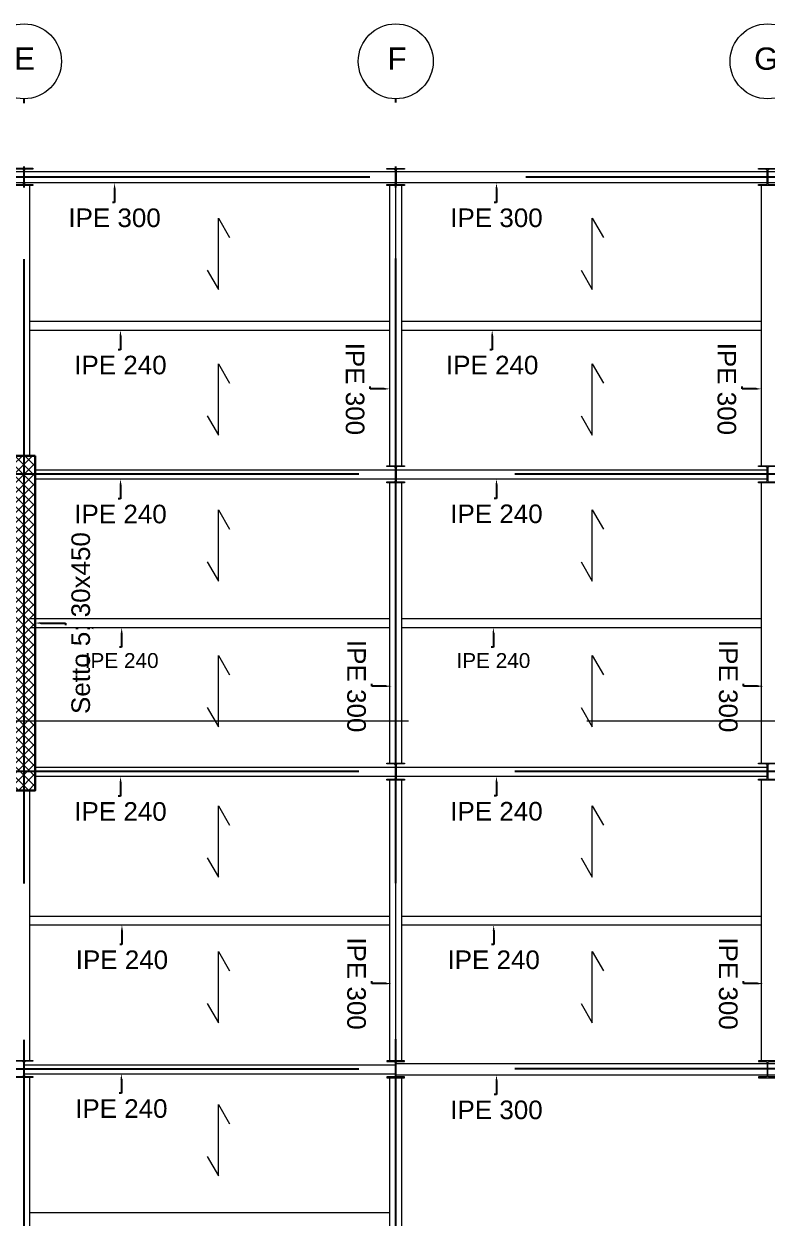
# Model space of a CAD drawing. Header units: millimetres. Extents: x 1415 to 3549, y 2194 to 4677.
# Drawn here: x 1824.76 to 1834.76, y 2307.04 to 2323.1 of the extents above; entities that cross this region are included whole.
import ezdxf
from ezdxf import colors
from ezdxf.entities.mleader import LeaderData, LeaderLine
from ezdxf.math import Vec2, Vec3

# ---------------------------------------------------------------- set-up
doc = ezdxf.new("R2010")
doc.units = ezdxf.units.MM
doc.linetypes.add('ACAD_ISO02W100', pattern=[15, 12, -3])
doc.linetypes.add('DASHDOT', pattern=[1, 0.5, -0.25, 0, -0.25])
doc.layers.get('0').update_dxf_attribs({"plot": 0})
doc.layers.add('02P', color=7, linetype='DASHDOT')
doc.layers.add('linea tratteggiata', color=221, linetype='ACAD_ISO02W100')
for name, color, linetype, lineweight in [('bulloni', 170, 'Continuous', 15), ('Layer3', 7, 'Continuous', 15), ('Layer4', 7, 'Continuous', 15), ('quote', 252, 'Continuous', 5), ('Setti', 5, 'Continuous', 30), ('sezione', 18, 'ACAD_ISO02W100', 20), ('staffe', 10, 'Continuous', 9)]:
    doc.layers.add(name, color=color, linetype=linetype, lineweight=lineweight)
doc.styles.get("Standard").update_dxf_attribs({"font": 'arial.ttf'})
doc.dimstyles.new('quote cm scala 200', dxfattribs={"dimtxt": 0.3, "dimasz": 0.2, "dimexe": 0.05, "dimexo": 0.0015, "dimgap": 0.15, "dimtad": 1, "dimdec": 0, "dimlfac": 100, "dimzin": 0, "dimdsep": 46, "dimtxsty": 'Standard', "dimblk": 'ARCHTICK', "dimcen": 0, "dimclre": 252, "dimadec": 0, "dimazin": 2, "dimtfac": 1, "dimtdec": 0, "dimtofl": 0, "dimtmove": 0, "dimatfit": 3, "dimfxl": 0.0035, "dimfxlon": 1, "dimtolj": 1, "dimtzin": 0, "dimarcsym": 0})

# ---------------------------------------------------------------- blocks, each defined once
blk = doc.blocks.new('_ArchTick')
at = {"color": 0, "linetype": 'ByBlock', "const_width": 0.15}
blk.add_lwpolyline([(-0.5, -0.5), (0.5, 0.5)], dxfattribs=at)
blk = doc.blocks.new('*D108')
at = {"layer": 'Defpoints', "color": 0, "transparency": 16777216}
for p in [(1830.322, 2309.044), (1842.833, 2309.044), (1830.322, 2301.045)]:
    blk.add_point(p, dxfattribs=at)
at = {"layer": 'quote', "color": 252, "lineweight": -2, "transparency": 16777216}
for p, q in [((1842.83, 2309.044), (1842.883, 2309.044)), ((1842.83, 2301.045), (1842.883, 2301.045))]:
    blk.add_line(p, q, dxfattribs=at)
at = {"layer": 'quote', "color": 0, "linetype": 'Continuous', "lineweight": -2, "transparency": 16777216}
blk.add_line((1842.833, 2301.045), (1842.833, 2309.044), dxfattribs=at)
at = {"layer": 'quote', "color": 0, "lineweight": -2, "transparency": 16777216, "xscale": 0.2, "yscale": 0.2, "zscale": 0.2}
for p, rotation in [((1842.833, 2309.044), 90), ((1842.833, 2301.045), 270)]:
    blk.add_blockref('_ArchTick', p, dxfattribs=dict(at, rotation=rotation))
at = {"layer": 'quote', "color": 0, "transparency": 16777216, "insert": (1842.53, 2305.044), "char_height": 0.3, "attachment_point": 5, "rotation": 90}
blk.add_mtext('\\A1;800', dxfattribs=at)

msp = doc.modelspace()

# ---------------------------------------------------------------- hatches: boundary and pattern name
at = {"layer": 'Layer4'}
h = msp.add_hatch(color=0, dxfattribs=at)
h.dxf.hatch_style = 1
h.paths.add_polyline_path([(1824.881, 2320.9308), (1824.881, 2320.9428), (1824.7858, 2320.9428, -0.4142136), (1824.7648, 2320.9638), (1824.7648, 2321.0458), (1824.761, 2321.0458), (1824.761, 2320.9308)])
h.paths.add_polyline_path([(1824.761, 2320.9308), (1824.761, 2321.0458), (1824.7573, 2321.0458), (1824.7573, 2320.9638, -0.4142136), (1824.7363, 2320.9428), (1824.641, 2320.9428), (1824.641, 2320.9308)])
h.paths.add_polyline_path([(1824.7858, 2321.1488), (1824.881, 2321.1488), (1824.881, 2321.1608), (1824.761, 2321.1608), (1824.761, 2321.0458), (1824.7648, 2321.0458), (1824.7648, 2321.1278, -0.4142136)])
h.paths.add_polyline_path([(1824.7573, 2321.1278), (1824.7573, 2321.0458), (1824.761, 2321.0458), (1824.761, 2321.1608), (1824.641, 2321.1608), (1824.641, 2321.1488), (1824.7363, 2321.1488, -0.4142136)])
h = msp.add_hatch(color=0, dxfattribs=at)
h.dxf.hatch_style = 1
h.paths.add_polyline_path([(1829.881, 2320.9302), (1829.881, 2320.9422), (1829.7858, 2320.9422, -0.4142136), (1829.7648, 2320.9632), (1829.7648, 2321.0452), (1829.761, 2321.0452), (1829.761, 2320.9302)])
h.paths.add_polyline_path([(1829.761, 2320.9302), (1829.761, 2321.0452), (1829.7573, 2321.0452), (1829.7573, 2320.9632, -0.4142136), (1829.7363, 2320.9422), (1829.641, 2320.9422), (1829.641, 2320.9302)])
h.paths.add_polyline_path([(1829.7858, 2321.1482), (1829.881, 2321.1482), (1829.881, 2321.1602), (1829.761, 2321.1602), (1829.761, 2321.0452), (1829.7648, 2321.0452), (1829.7648, 2321.1272, -0.4142136)])
h.paths.add_polyline_path([(1829.7573, 2321.1272), (1829.7573, 2321.0452), (1829.761, 2321.0452), (1829.761, 2321.1602), (1829.641, 2321.1602), (1829.641, 2321.1482), (1829.7363, 2321.1482, -0.4142136)])
h = msp.add_hatch(color=0, dxfattribs=at)
h.dxf.hatch_style = 1
h.paths.add_polyline_path([(1834.881, 2320.9302), (1834.881, 2320.9422), (1834.7858, 2320.9422, -0.4142136), (1834.7648, 2320.9632), (1834.7648, 2321.0452), (1834.761, 2321.0452), (1834.761, 2320.9302)])
h.paths.add_polyline_path([(1834.761, 2320.9302), (1834.761, 2321.0452), (1834.7573, 2321.0452), (1834.7573, 2320.9632, -0.4142136), (1834.7363, 2320.9422), (1834.641, 2320.9422), (1834.641, 2320.9302)])
h.paths.add_polyline_path([(1834.7858, 2321.1482), (1834.881, 2321.1482), (1834.881, 2321.1602), (1834.761, 2321.1602), (1834.761, 2321.0452), (1834.7648, 2321.0452), (1834.7648, 2321.1272, -0.4142136)])
h.paths.add_polyline_path([(1834.7573, 2321.1272), (1834.7573, 2321.0452), (1834.761, 2321.0452), (1834.761, 2321.1602), (1834.641, 2321.1602), (1834.641, 2321.1482), (1834.7363, 2321.1482, -0.4142136)])
h = msp.add_hatch(color=0, dxfattribs=at)
h.dxf.hatch_style = 1
h.paths.add_polyline_path([(1829.881, 2316.9308), (1829.881, 2316.9428), (1829.7858, 2316.9428, -0.4142136), (1829.7648, 2316.9638), (1829.7648, 2317.0458), (1829.761, 2317.0458), (1829.761, 2316.9308)])
h.paths.add_polyline_path([(1829.761, 2316.9308), (1829.761, 2317.0458), (1829.7573, 2317.0458), (1829.7573, 2316.9638, -0.4142136), (1829.7363, 2316.9428), (1829.641, 2316.9428), (1829.641, 2316.9308)])
h.paths.add_polyline_path([(1829.7858, 2317.1488), (1829.881, 2317.1488), (1829.881, 2317.1608), (1829.761, 2317.1608), (1829.761, 2317.0458), (1829.7648, 2317.0458), (1829.7648, 2317.1278, -0.4142136)])
h.paths.add_polyline_path([(1829.7573, 2317.1278), (1829.7573, 2317.0458), (1829.761, 2317.0458), (1829.761, 2317.1608), (1829.641, 2317.1608), (1829.641, 2317.1488), (1829.7363, 2317.1488, -0.4142136)])
h = msp.add_hatch(color=0, dxfattribs=at)
h.dxf.hatch_style = 1
h.paths.add_polyline_path([(1834.881, 2316.9302), (1834.881, 2316.9422), (1834.7858, 2316.9422, -0.4142136), (1834.7648, 2316.9632), (1834.7648, 2317.0452), (1834.761, 2317.0452), (1834.761, 2316.9302)])
h.paths.add_polyline_path([(1834.761, 2316.9302), (1834.761, 2317.0452), (1834.7573, 2317.0452), (1834.7573, 2316.9632, -0.4142136), (1834.7363, 2316.9422), (1834.641, 2316.9422), (1834.641, 2316.9302)])
h.paths.add_polyline_path([(1834.7858, 2317.1482), (1834.881, 2317.1482), (1834.881, 2317.1602), (1834.761, 2317.1602), (1834.761, 2317.0452), (1834.7648, 2317.0452), (1834.7648, 2317.1272, -0.4142136)])
h.paths.add_polyline_path([(1834.7573, 2317.1272), (1834.7573, 2317.0452), (1834.761, 2317.0452), (1834.761, 2317.1602), (1834.641, 2317.1602), (1834.641, 2317.1482), (1834.7363, 2317.1482, -0.4142136)])
h = msp.add_hatch(color=0, dxfattribs=at)
h.dxf.hatch_style = 1
h.paths.add_polyline_path([(1829.881, 2312.9302), (1829.881, 2312.9422), (1829.7858, 2312.9422, -0.4142136), (1829.7648, 2312.9632), (1829.7648, 2313.0452), (1829.761, 2313.0452), (1829.761, 2312.9302)])
h.paths.add_polyline_path([(1829.761, 2312.9302), (1829.761, 2313.0452), (1829.7573, 2313.0452), (1829.7573, 2312.9632, -0.4142136), (1829.7363, 2312.9422), (1829.641, 2312.9422), (1829.641, 2312.9302)])
h.paths.add_polyline_path([(1829.7858, 2313.1482), (1829.881, 2313.1482), (1829.881, 2313.1602), (1829.761, 2313.1602), (1829.761, 2313.0452), (1829.7648, 2313.0452), (1829.7648, 2313.1272, -0.4142136)])
h.paths.add_polyline_path([(1829.7573, 2313.1272), (1829.7573, 2313.0452), (1829.761, 2313.0452), (1829.761, 2313.1602), (1829.641, 2313.1602), (1829.641, 2313.1482), (1829.7363, 2313.1482, -0.4142136)])
h = msp.add_hatch(color=0, dxfattribs=at)
h.dxf.hatch_style = 1
h.paths.add_polyline_path([(1834.881, 2312.9308), (1834.881, 2312.9428), (1834.7858, 2312.9428, -0.4142136), (1834.7648, 2312.9638), (1834.7648, 2313.0458), (1834.761, 2313.0458), (1834.761, 2312.9308)])
h.paths.add_polyline_path([(1834.761, 2312.9308), (1834.761, 2313.0458), (1834.7573, 2313.0458), (1834.7573, 2312.9638, -0.4142136), (1834.7363, 2312.9428), (1834.641, 2312.9428), (1834.641, 2312.9308)])
h.paths.add_polyline_path([(1834.7858, 2313.1488), (1834.881, 2313.1488), (1834.881, 2313.1608), (1834.761, 2313.1608), (1834.761, 2313.0458), (1834.7648, 2313.0458), (1834.7648, 2313.1278, -0.4142136)])
h.paths.add_polyline_path([(1834.7573, 2313.1278), (1834.7573, 2313.0458), (1834.761, 2313.0458), (1834.761, 2313.1608), (1834.641, 2313.1608), (1834.641, 2313.1488), (1834.7363, 2313.1488, -0.4142136)])
h = msp.add_hatch(color=0, dxfattribs=at)
h.dxf.hatch_style = 1
h.paths.add_polyline_path([(1824.881, 2308.9308), (1824.881, 2308.9428), (1824.7858, 2308.9428, -0.4142136), (1824.7648, 2308.9638), (1824.7648, 2309.0458), (1824.761, 2309.0458), (1824.761, 2308.9308)])
h.paths.add_polyline_path([(1824.761, 2308.9308), (1824.761, 2309.0458), (1824.7573, 2309.0458), (1824.7573, 2308.9638, -0.4142136), (1824.7363, 2308.9428), (1824.641, 2308.9428), (1824.641, 2308.9308)])
h.paths.add_polyline_path([(1824.7858, 2309.1488), (1824.881, 2309.1488), (1824.881, 2309.1608), (1824.761, 2309.1608), (1824.761, 2309.0458), (1824.7648, 2309.0458), (1824.7648, 2309.1278, -0.4142136)])
h.paths.add_polyline_path([(1824.7573, 2309.1278), (1824.7573, 2309.0458), (1824.761, 2309.0458), (1824.761, 2309.1608), (1824.641, 2309.1608), (1824.641, 2309.1488), (1824.7363, 2309.1488, -0.4142136)])
h = msp.add_hatch(color=0, dxfattribs=at)
h.dxf.hatch_style = 1
h.paths.add_polyline_path([(1829.881, 2309.1569), (1829.881, 2309.1449), (1829.7858, 2309.1449, 0.4142136), (1829.7648, 2309.1239), (1829.7648, 2309.0419), (1829.761, 2309.0419), (1829.761, 2309.1569)])
h.paths.add_polyline_path([(1829.761, 2309.1569), (1829.761, 2309.0419), (1829.7573, 2309.0419), (1829.7573, 2309.1239, 0.4142136), (1829.7363, 2309.1449), (1829.641, 2309.1449), (1829.641, 2309.1569)])
h.paths.add_polyline_path([(1829.7858, 2308.9389), (1829.881, 2308.9389), (1829.881, 2308.9269), (1829.761, 2308.9269), (1829.761, 2309.0419), (1829.7648, 2309.0419), (1829.7648, 2308.9599, 0.4142136)])
h.paths.add_polyline_path([(1829.7573, 2308.9599), (1829.7573, 2309.0419), (1829.761, 2309.0419), (1829.761, 2308.9269), (1829.641, 2308.9269), (1829.641, 2308.9389), (1829.7363, 2308.9389, 0.4142136)])
h = msp.add_hatch(color=0, dxfattribs=at)
h.dxf.hatch_style = 1
h.paths.add_polyline_path([(1834.881, 2309.1569), (1834.881, 2309.1449), (1834.7858, 2309.1449, 0.4142136), (1834.7648, 2309.1239), (1834.7648, 2309.0419), (1834.761, 2309.0419), (1834.761, 2309.1569)])
h.paths.add_polyline_path([(1834.761, 2309.1569), (1834.761, 2309.0419), (1834.7573, 2309.0419), (1834.7573, 2309.1239, 0.4142136), (1834.7363, 2309.1449), (1834.641, 2309.1449), (1834.641, 2309.1569)])
h.paths.add_polyline_path([(1834.7858, 2308.9389), (1834.881, 2308.9389), (1834.881, 2308.9269), (1834.761, 2308.9269), (1834.761, 2309.0419), (1834.7648, 2309.0419), (1834.7648, 2308.9599, 0.4142136)])
h.paths.add_polyline_path([(1834.7573, 2308.9599), (1834.7573, 2309.0419), (1834.761, 2309.0419), (1834.761, 2308.9269), (1834.641, 2308.9269), (1834.641, 2308.9389), (1834.7363, 2308.9389, 0.4142136)])
at = {"layer": 'staffe', "lineweight": 5}
h = msp.add_hatch(dxfattribs=at)
h.set_pattern_fill('ANSI37', color=0, scale=0.03)
h.set_pattern_definition([(45, (1793.16778, 2311.18062), (-0.06735192, 0.06735192), []), (135, (1793.16778, 2311.18062), (-0.06735192, -0.06735192), [])])
h.paths.add_polyline_path([(1839.9116, 2321.1936), (1839.9116, 2320.8936), (1837.4116, 2320.8936), (1837.4116, 2321.1936)])
h.paths.add_polyline_path([(1839.9116, 2312.7936), (1839.6116, 2312.7936), (1839.6116, 2317.2936), (1839.9116, 2317.2936)])
h.paths.add_polyline_path([(1824.6116, 2317.2936), (1824.9116, 2317.2936), (1824.9116, 2312.7936), (1824.6116, 2312.7936)])
h.paths.add_polyline_path([(1837.9116, 2308.8957), (1837.9116, 2309.1957), (1839.9116, 2309.1936), (1839.9116, 2308.8936)])
h.paths.add_polyline_path([(1827.9116, 2300.8948), (1827.9116, 2301.1948), (1829.9116, 2301.1936), (1829.9116, 2300.8936)])

# ---------------------------------------------------------------- linework, layer by layer
at = {"layer": '02P'}
for p, q in [((1824.7616, 2320.9036), (1824.7616, 2321.1836)), ((1829.7616, 2320.9036), (1829.7616, 2321.1836)), ((1829.7616, 2316.9036), (1829.7616, 2317.1836)), ((1829.7616, 2312.9036), (1829.7616, 2313.1836)), ((1824.7616, 2308.9036), (1824.7616, 2309.1836)), ((1829.7616, 2308.9036), (1829.7616, 2309.1836))]:
    msp.add_line(p, q, dxfattribs=at)
at = {"layer": 'bulloni'}
for points in [[(1824.8455, 2319.1029), (1829.6816, 2319.1029), (1829.6816, 2319.1029)], [(1829.8455, 2319.103), (1834.6816, 2319.103), (1834.6816, 2319.103)], [(1824.8456, 2318.9829), (1829.6816, 2318.9829), (1829.6816, 2318.9829)], [(1829.8456, 2318.983), (1834.6816, 2318.983), (1834.6816, 2318.983)], [(1824.8455, 2315.103), (1829.6818, 2315.103)], [(1829.8455, 2315.103), (1834.6818, 2315.103)], [(1824.8455, 2314.983), (1829.6818, 2314.983)], [(1829.8455, 2314.983), (1834.6818, 2314.983)], [(1824.8414, 2311.103), (1825.8626, 2311.103), (1829.6816, 2311.103)], [(1824.8414, 2310.983), (1825.8626, 2310.983), (1829.6816, 2310.983)], [(1829.8414, 2311.103), (1830.8626, 2311.103), (1834.6816, 2311.103)], [(1829.8414, 2310.983), (1830.8626, 2310.983), (1834.6816, 2310.983)], [(1824.8414, 2307.1164), (1825.8595, 2307.1164), (1829.6756, 2307.1164)]]:
    msp.add_lwpolyline(points, dxfattribs=at)
at = {"layer": 'Layer3'}
for points in [[(1829.7616, 2309.0436), (1829.7616, 2313.0436), (1829.7616, 2317.0436), (1829.7616, 2321.0436)], [(1829.7666, 2309.1181), (1837.9116, 2309.1181)], [(1829.7666, 2308.9681), (1837.9038, 2308.9681)]]:
    msp.add_lwpolyline(points, dxfattribs=at)
for centre in [(1824.7616, 2322.5996), (1829.7616, 2322.5996), (1834.7616, 2322.5996)]:
    msp.add_circle(centre, 0.5039, dxfattribs=at)
at = {"layer": 'Layer4'}
for points in [[(1807.1116, 2321.1186), (1837.4116, 2321.1186)], [(1807.1116, 2320.9686), (1837.4116, 2320.9686)], [(1824.8414, 2317.2939), (1824.8414, 2320.9308)], [(1829.6823, 2317.1608), (1829.6823, 2320.9302)], [(1829.8419, 2317.1608), (1829.8419, 2320.9302)], [(1834.6818, 2317.1608), (1834.6818, 2320.9302)], [(1829.7573, 2317.1014), (1824.9116, 2317.1014)], [(1834.7544, 2317.1014), (1829.7659, 2317.1014)], [(1829.7573, 2316.9814), (1824.9116, 2316.9814)], [(1829.6818, 2313.1615), (1829.6818, 2316.9308)], [(1834.7544, 2316.9814), (1829.7659, 2316.9814)], [(1829.8414, 2313.1615), (1829.8414, 2316.9308)], [(1834.6818, 2313.1608), (1834.6818, 2316.9302)], [(1829.7573, 2313.1007), (1824.9116, 2313.1007)], [(1834.7544, 2313.1007), (1829.7659, 2313.1007)], [(1829.7573, 2312.9807), (1824.9116, 2312.9808)], [(1829.6818, 2309.1569), (1829.6818, 2312.9302)], [(1834.7544, 2312.9807), (1829.7659, 2312.9808)], [(1829.8414, 2309.1569), (1829.8414, 2312.9302)], [(1834.6818, 2309.1615), (1834.6818, 2312.9308)], [(1824.8414, 2309.1608), (1824.8414, 2312.7939)], [(1824.7659, 2309.1014), (1829.7573, 2309.1014)], [(1824.7659, 2308.9814), (1829.7573, 2308.9814)], [(1824.8414, 2305.1608), (1824.8414, 2308.9309)], [(1829.6816, 2305.0473), (1829.6816, 2308.9269)], [(1829.8416, 2305.0473), (1829.8416, 2308.9269)]]:
    msp.add_lwpolyline(points, dxfattribs=at)
for points in [[(1824.881, 2320.9308), (1824.641, 2320.9308), (1824.641, 2320.9428), (1824.7363, 2320.9428, 0.4142136), (1824.7573, 2320.9638), (1824.7573, 2321.1278, 0.4142136), (1824.7363, 2321.1488), (1824.641, 2321.1488), (1824.641, 2321.1608), (1824.881, 2321.1608), (1824.881, 2321.1488), (1824.7858, 2321.1488, 0.4142136), (1824.7648, 2321.1278), (1824.7648, 2320.9638, 0.4142136), (1824.7858, 2320.9428), (1824.881, 2320.9428)], [(1829.881, 2320.9302), (1829.641, 2320.9302), (1829.641, 2320.9422), (1829.7363, 2320.9422, 0.4142136), (1829.7573, 2320.9632), (1829.7573, 2321.1272, 0.4142136), (1829.7363, 2321.1482), (1829.641, 2321.1482), (1829.641, 2321.1602), (1829.881, 2321.1602), (1829.881, 2321.1482), (1829.7858, 2321.1482, 0.4142136), (1829.7648, 2321.1272), (1829.7648, 2320.9632, 0.4142136), (1829.7858, 2320.9422), (1829.881, 2320.9422)], [(1834.881, 2320.9302), (1834.641, 2320.9302), (1834.641, 2320.9422), (1834.7363, 2320.9422, 0.4142136), (1834.7573, 2320.9632), (1834.7573, 2321.1272, 0.4142136), (1834.7363, 2321.1482), (1834.641, 2321.1482), (1834.641, 2321.1602), (1834.881, 2321.1602), (1834.881, 2321.1482), (1834.7858, 2321.1482, 0.4142136), (1834.7648, 2321.1272), (1834.7648, 2320.9632, 0.4142136), (1834.7858, 2320.9422), (1834.881, 2320.9422)], [(1829.881, 2316.9308), (1829.641, 2316.9308), (1829.641, 2316.9428), (1829.7363, 2316.9428, 0.4142136), (1829.7573, 2316.9638), (1829.7573, 2317.1278, 0.4142136), (1829.7363, 2317.1488), (1829.641, 2317.1488), (1829.641, 2317.1608), (1829.881, 2317.1608), (1829.881, 2317.1488), (1829.7858, 2317.1488, 0.4142136), (1829.7648, 2317.1278), (1829.7648, 2316.9638, 0.4142136), (1829.7858, 2316.9428), (1829.881, 2316.9428)], [(1834.881, 2316.9302), (1834.641, 2316.9302), (1834.641, 2316.9422), (1834.7363, 2316.9422, 0.4142136), (1834.7573, 2316.9632), (1834.7573, 2317.1272, 0.4142136), (1834.7363, 2317.1482), (1834.641, 2317.1482), (1834.641, 2317.1602), (1834.881, 2317.1602), (1834.881, 2317.1482), (1834.7858, 2317.1482, 0.4142136), (1834.7648, 2317.1272), (1834.7648, 2316.9632, 0.4142136), (1834.7858, 2316.9422), (1834.881, 2316.9422)], [(1829.881, 2312.9302), (1829.641, 2312.9302), (1829.641, 2312.9422), (1829.7363, 2312.9422, 0.4142136), (1829.7573, 2312.9632), (1829.7573, 2313.1272, 0.4142136), (1829.7363, 2313.1482), (1829.641, 2313.1482), (1829.641, 2313.1602), (1829.881, 2313.1602), (1829.881, 2313.1482), (1829.7858, 2313.1482, 0.4142136), (1829.7648, 2313.1272), (1829.7648, 2312.9632, 0.4142136), (1829.7858, 2312.9422), (1829.881, 2312.9422)], [(1834.881, 2312.9308), (1834.641, 2312.9308), (1834.641, 2312.9428), (1834.7363, 2312.9428, 0.4142136), (1834.7573, 2312.9638), (1834.7573, 2313.1278, 0.4142136), (1834.7363, 2313.1488), (1834.641, 2313.1488), (1834.641, 2313.1608), (1834.881, 2313.1608), (1834.881, 2313.1488), (1834.7858, 2313.1488, 0.4142136), (1834.7648, 2313.1278), (1834.7648, 2312.9638, 0.4142136), (1834.7858, 2312.9428), (1834.881, 2312.9428)], [(1824.881, 2308.9308), (1824.641, 2308.9308), (1824.641, 2308.9428), (1824.7363, 2308.9428, 0.4142136), (1824.7573, 2308.9638), (1824.7573, 2309.1278, 0.4142136), (1824.7363, 2309.1488), (1824.641, 2309.1488), (1824.641, 2309.1608), (1824.881, 2309.1608), (1824.881, 2309.1488), (1824.7858, 2309.1488, 0.4142136), (1824.7648, 2309.1278), (1824.7648, 2308.9638, 0.4142136), (1824.7858, 2308.9428), (1824.881, 2308.9428)], [(1829.881, 2309.1569), (1829.641, 2309.1569), (1829.641, 2309.1449), (1829.7363, 2309.1449, -0.4142136), (1829.7573, 2309.1239), (1829.7573, 2308.9599, -0.4142136), (1829.7363, 2308.9389), (1829.641, 2308.9389), (1829.641, 2308.9269), (1829.881, 2308.9269), (1829.881, 2308.9389), (1829.7858, 2308.9389, -0.4142136), (1829.7648, 2308.9599), (1829.7648, 2309.1239, -0.4142136), (1829.7858, 2309.1449), (1829.881, 2309.1449)], [(1834.881, 2309.1569), (1834.641, 2309.1569), (1834.641, 2309.1449), (1834.7363, 2309.1449, -0.4142136), (1834.7573, 2309.1239), (1834.7573, 2308.9599, -0.4142136), (1834.7363, 2308.9389), (1834.641, 2308.9389), (1834.641, 2308.9269), (1834.881, 2308.9269), (1834.881, 2308.9389), (1834.7858, 2308.9389, -0.4142136), (1834.7648, 2308.9599), (1834.7648, 2309.1239, -0.4142136), (1834.7858, 2309.1449), (1834.881, 2309.1449)]]:
    msp.add_lwpolyline(points, format="xyb", close=True, dxfattribs=at)
at = {"layer": 'Layer4', "color": 9, "true_color": 0xc7c8ca}
for points in [[(1827.2267, 2319.7917), (1827.3767, 2319.5319), (1827.3767, 2319.9751), (1827.3767, 2320.4908), (1827.5267, 2320.231)], [(1832.2548, 2319.7917), (1832.4048, 2319.5319), (1832.4048, 2319.9751), (1832.4048, 2320.4908), (1832.5548, 2320.231)], [(1827.2267, 2317.8311), (1827.3767, 2317.5713), (1827.3767, 2318.0145), (1827.3767, 2318.5302), (1827.5267, 2318.2704)], [(1832.2548, 2317.8311), (1832.4048, 2317.5713), (1832.4048, 2318.0145), (1832.4048, 2318.5302), (1832.5548, 2318.2704)], [(1827.2267, 2315.869), (1827.3767, 2315.6092), (1827.3767, 2316.0525), (1827.3767, 2316.5681), (1827.5267, 2316.3083)], [(1832.2548, 2315.869), (1832.4048, 2315.6092), (1832.4048, 2316.0525), (1832.4048, 2316.5681), (1832.5548, 2316.3083)], [(1827.2267, 2313.9084), (1827.3767, 2313.6486), (1827.3767, 2314.0919), (1827.3767, 2314.6075), (1827.5267, 2314.3477)], [(1832.2548, 2313.9084), (1832.4048, 2313.6486), (1832.4048, 2314.0919), (1832.4048, 2314.6075), (1832.5548, 2314.3477)], [(1827.2267, 2311.8871), (1827.3767, 2311.6273), (1827.3767, 2312.0705), (1827.3767, 2312.5861), (1827.5267, 2312.3263)], [(1832.2548, 2311.8871), (1832.4048, 2311.6273), (1832.4048, 2312.0705), (1832.4048, 2312.5861), (1832.5548, 2312.3263)], [(1827.2267, 2309.9265), (1827.3767, 2309.6667), (1827.3767, 2310.1099), (1827.3767, 2310.6255), (1827.5267, 2310.3657)], [(1832.2548, 2309.9265), (1832.4048, 2309.6667), (1832.4048, 2310.1099), (1832.4048, 2310.6255), (1832.5548, 2310.3657)], [(1827.2267, 2307.869), (1827.3767, 2307.6092), (1827.3767, 2308.0525), (1827.3767, 2308.5681), (1827.5267, 2308.3083)]]:
    msp.add_lwpolyline(points, dxfattribs=at)
at = {"layer": 'linea tratteggiata', "ltscale": 0.7}
for points in [[(1824.7616, 2301.0386), (1824.7616, 2322.0957)], [(1829.7616, 2301.0469), (1829.7616, 2322.0957)], [(1839.9116, 2321.0436), (1803.7088, 2321.0436)], [(1839.7628, 2317.0458), (1803.7088, 2317.0436)], [(1839.7633, 2313.0458), (1803.7088, 2313.0436)], [(1839.7639, 2309.0458), (1803.7088, 2309.0436)]]:
    msp.add_lwpolyline(points, dxfattribs=at)
at = {"layer": 'Setti'}
msp.add_lwpolyline([(1824.9116, 2317.2936), (1824.9116, 2312.7936), (1824.6116, 2312.7936), (1824.6116, 2317.2936), (1824.9116, 2317.2936)], dxfattribs=at)
at = {"layer": 'sezione', "ltscale": 0.8}
msp.add_lwpolyline([(1842.1528, 2314.7062), (1841.9319, 2315.1247), (1841.9319, 2313.7226), (1802.5504, 2313.7226), (1802.5504, 2315.1247), (1802.3294, 2314.7062)], dxfattribs=at)

# ---------------------------------------------------------------- texts
at = {"layer": 'Layer3', "char_height": 0.3, "attachment_point": 3}
for s, width, insert in [('E', 0.3, (1824.9076, 2322.7859)), ('F', 0.3, (1829.9076, 2322.7859)), ('G', 0.046636, (1834.9076, 2322.7859))]:
    msp.add_mtext_dynamic_manual_height_columns(s, width=width, gutter_width=12.5, heights=[0], dxfattribs=dict(at, insert=insert))

# ---------------------------------------------------------------- dimensions: what is measured, and where the dimension line sits
at = {"layer": 'quote'}
dim = msp.add_linear_dim(base=(1842.8331, 2309.0436), p1=(1830.3217, 2301.045), p2=(1830.3219, 2309.0436), angle=90, dimstyle='quote cm scala 200', dxfattribs=at)
dim.commit()
dim.dimension.update_dxf_attribs({"geometry": '*D108', "text_midpoint": (1842.5299, 2305.0443)})

# ---------------------------------------------------------------- leaders
ml = msp.add_multileader_mtext('Standard', dxfattribs=at)
ml.set_content('IPE 300', color=256)
ml.set_leader_properties()
ml.build(insert=Vec2(0, 0))
ml.multileader.update_dxf_attribs({"text_attachment_direction": 1, "dogleg_length": 0.03, "arrow_head_size": 0.075})
ctx = ml.context
ctx.base_point, ctx.char_height, ctx.arrow_head_size, ctx.landing_gap_size, ctx.plane_origin = Vec3(1825.9795, 2320.2849), 0.25, 0.075, 0.08, Vec3(1825.9795, 2320.9636)
ctx.text_align_type = 1
notes = []
notes.append((ctx, [(0, (1, 1, 0), (1825.9795, 2320.7004), (-1, 0), 0.03, [(0, [(1825.9795, 2320.9636)], 0, [])])]))
ctx.mtext.insert, ctx.mtext.alignment, ctx.mtext.flow_direction = Vec3(1825.9795, 2320.6204), 2, 5
ml = msp.add_multileader_mtext('Standard', dxfattribs=at)
ml.set_content('IPE 300', color=256)
ml.set_leader_properties()
ml.build(insert=Vec2(0, 0))
ml.multileader.update_dxf_attribs({"text_attachment_direction": 1, "dogleg_length": 0.03, "arrow_head_size": 0.075})
ctx = ml.context
ctx.base_point, ctx.char_height, ctx.arrow_head_size, ctx.landing_gap_size, ctx.plane_origin = Vec3(1831.1163, 2320.2849), 0.25, 0.075, 0.08, Vec3(1831.1163, 2320.9636)
ctx.text_align_type = 1
notes.append((ctx, [(0, (1, 1, 0), (1831.1163, 2320.7004), (-1, 0), 0.03, [(0, [(1831.1163, 2320.9636)], 0, [])])]))
ctx.mtext.insert, ctx.mtext.alignment, ctx.mtext.flow_direction = Vec3(1831.1163, 2320.6204), 2, 5
ml = msp.add_multileader_mtext('Standard', dxfattribs=at)
ml.set_content('IPE 240', color=256)
ml.set_leader_properties()
ml.build(insert=Vec2(0, 0))
ml.multileader.update_dxf_attribs({"text_attachment_direction": 1, "dogleg_length": 0.03, "arrow_head_size": 0.075})
ctx = ml.context
ctx.base_point, ctx.char_height, ctx.arrow_head_size, ctx.landing_gap_size, ctx.plane_origin = Vec3(1826.0585, 2318.3044), 0.25, 0.075, 0.08, Vec3(1826.0585, 2318.9829)
ctx.text_align_type = 1
notes.append((ctx, [(0, (1, 1, 0), (1826.0585, 2318.7197), (-1, 0), 0.03, [(0, [(1826.0585, 2318.9829)], 0, [])])]))
ctx.mtext.insert, ctx.mtext.alignment, ctx.mtext.flow_direction = Vec3(1826.0585, 2318.6397), 2, 5
ml = msp.add_multileader_mtext('Standard', dxfattribs=at)
ml.set_content('IPE 240', color=256)
ml.set_leader_properties()
ml.build(insert=Vec2(0, 0))
ml.multileader.update_dxf_attribs({"text_attachment_direction": 1, "dogleg_length": 0.03, "arrow_head_size": 0.075})
ctx = ml.context
ctx.base_point, ctx.char_height, ctx.arrow_head_size, ctx.landing_gap_size, ctx.plane_origin = Vec3(1831.0585, 2318.3045), 0.25, 0.075, 0.08, Vec3(1831.0585, 2318.983)
ctx.text_align_type = 1
notes.append((ctx, [(0, (1, 1, 0), (1831.0585, 2318.7197), (-1, 0), 0.03, [(0, [(1831.0585, 2318.983)], 0, [])])]))
ctx.mtext.insert, ctx.mtext.alignment, ctx.mtext.flow_direction = Vec3(1831.0585, 2318.6397), 2, 5
ml = msp.add_multileader_mtext('Standard', dxfattribs=at)
ml.set_content('IPE 300', color=256)
ml.set_leader_properties()
ml.build(insert=Vec2(0, 0))
ml.multileader.update_dxf_attribs({"text_attachment_direction": 1, "dogleg_length": 0.03, "arrow_head_size": 0.075})
ctx = ml.context
ctx.base_point, ctx.char_height, ctx.arrow_head_size, ctx.landing_gap_size, ctx.plane_origin, ctx.plane_x_axis, ctx.plane_y_axis = Vec3(1829.0037, 2318.1938), 0.25, 0.075, 0.08, Vec3(1829.6823, 2318.1938), Vec3(0, -1), Vec3(1, 0)
ctx.text_align_type = 1
notes.append((ctx, [(0, (1, 1, 0), (1829.4191, 2318.1938), (0, 1), 0.03, [(0, [(1829.6823, 2318.1938)], 0, [])])]))
ctx.mtext.insert, ctx.mtext.text_direction, ctx.mtext.rotation, ctx.mtext.alignment, ctx.mtext.flow_direction = Vec3(1829.3391, 2318.1938), Vec3(0, -1), 4.712389, 2, 5
ml = msp.add_multileader_mtext('Standard', dxfattribs=at)
ml.set_content('IPE 300', color=256)
ml.set_leader_properties()
ml.build(insert=Vec2(0, 0))
ml.multileader.update_dxf_attribs({"text_attachment_direction": 1, "dogleg_length": 0.03, "arrow_head_size": 0.075})
ctx = ml.context
ctx.base_point, ctx.char_height, ctx.arrow_head_size, ctx.landing_gap_size, ctx.plane_origin, ctx.plane_x_axis, ctx.plane_y_axis = Vec3(1834.0035, 2318.1939), 0.25, 0.075, 0.08, Vec3(1834.6822, 2318.1939), Vec3(0, -1), Vec3(1, 0)
ctx.text_align_type = 1
notes.append((ctx, [(0, (1, 1, 0), (1834.419, 2318.1939), (0, 1), 0.03, [(0, [(1834.6822, 2318.1939)], 0, [])])]))
ctx.mtext.insert, ctx.mtext.text_direction, ctx.mtext.rotation, ctx.mtext.alignment, ctx.mtext.flow_direction = Vec3(1834.339, 2318.1939), Vec3(0, -1), 4.712389, 2, 5
ml = msp.add_multileader_mtext('Standard', dxfattribs=at)
ml.set_content('IPE 240', color=256)
ml.set_leader_properties()
ml.build(insert=Vec2(0, 0))
ml.multileader.update_dxf_attribs({"text_attachment_direction": 1, "dogleg_length": 0.03, "arrow_head_size": 0.075})
ctx = ml.context
ctx.base_point, ctx.char_height, ctx.arrow_head_size, ctx.landing_gap_size, ctx.plane_origin = Vec3(1826.0595, 2316.3001), 0.25, 0.075, 0.08, Vec3(1826.0595, 2316.9786)
ctx.text_align_type = 1
notes.append((ctx, [(0, (1, 1, 0), (1826.0595, 2316.7154), (-1, 0), 0.03, [(0, [(1826.0595, 2316.9786)], 0, [])])]))
ctx.mtext.insert, ctx.mtext.alignment, ctx.mtext.flow_direction = Vec3(1826.0595, 2316.6354), 2, 5
ml = msp.add_multileader_mtext('Standard', dxfattribs=at)
ml.set_content('IPE 240', color=256)
ml.set_leader_properties()
ml.build(insert=Vec2(0, 0))
ml.multileader.update_dxf_attribs({"text_attachment_direction": 1, "dogleg_length": 0.03, "arrow_head_size": 0.075})
ctx = ml.context
ctx.base_point, ctx.char_height, ctx.arrow_head_size, ctx.landing_gap_size, ctx.plane_origin = Vec3(1831.1163, 2316.3029), 0.25, 0.075, 0.08, Vec3(1831.1163, 2316.9814)
ctx.text_align_type = 1
notes.append((ctx, [(0, (1, 1, 0), (1831.1163, 2316.7182), (-1, 0), 0.03, [(0, [(1831.1163, 2316.9814)], 0, [])])]))
ctx.mtext.insert, ctx.mtext.alignment, ctx.mtext.flow_direction = Vec3(1831.1163, 2316.6382), 2, 5
ml = msp.add_multileader_mtext('Standard', dxfattribs=at)
ml.set_content('{\\C0;Setto 5; 30x450}', color=256)
ml.set_leader_properties()
ml.build(insert=Vec2(0, 0))
ml.multileader.update_dxf_attribs({"text_attachment_direction": 1, "dogleg_length": 0.03, "arrow_head_size": 0.075})
ctx = ml.context
ctx.base_point, ctx.char_height, ctx.arrow_head_size, ctx.landing_gap_size, ctx.plane_origin, ctx.plane_x_axis, ctx.plane_y_axis = Vec3(1825.7823, 2315.0436), 0.25, 0.075, 0.08, Vec3(1826.4684, 2316.4284), Vec3(0, 1), Vec3(-1, 0)
ctx.text_align_type = 1
notes.append((ctx, [(1, (1, 1, 0), (1825.3186, 2315.0436), (0, -1), 0.03, [(0, [(1824.9116, 2315.0436), (1825.3186, 2315.0436)], 0, [])])]))
ctx.mtext.insert, ctx.mtext.text_direction, ctx.mtext.rotation, ctx.mtext.alignment, ctx.mtext.flow_direction = Vec3(1825.3986, 2315.0436), Vec3(0, 1), 1.5707963, 2, 5
ml = msp.add_multileader_mtext('Standard', dxfattribs=at)
ml.set_content('IPE 240', color=256)
ml.set_leader_properties()
ml.build(insert=Vec2(0, 0))
ml.multileader.update_dxf_attribs({"text_attachment_direction": 1, "dogleg_length": 0.03, "arrow_head_size": 0.075})
ctx = ml.context
ctx.base_point, ctx.char_height, ctx.arrow_head_size, ctx.landing_gap_size, ctx.plane_origin = Vec3(1826.0746, 2314.3555), 0.2, 0.075, 0.08, Vec3(1826.0746, 2314.983)
ctx.text_align_type = 1
notes.append((ctx, [(0, (1, 1, 0), (1826.0746, 2314.7197), (-1, 0), 0.03, [(0, [(1826.0746, 2314.983)], 0, [])])]))
ctx.mtext.insert, ctx.mtext.alignment, ctx.mtext.flow_direction = Vec3(1826.0746, 2314.6397), 2, 5
ml = msp.add_multileader_mtext('Standard', dxfattribs=at)
ml.set_content('IPE 240', color=256)
ml.set_leader_properties()
ml.build(insert=Vec2(0, 0))
ml.multileader.update_dxf_attribs({"text_attachment_direction": 1, "dogleg_length": 0.03, "arrow_head_size": 0.075})
ctx = ml.context
ctx.base_point, ctx.char_height, ctx.arrow_head_size, ctx.landing_gap_size, ctx.plane_origin = Vec3(1831.0746, 2314.3555), 0.2, 0.075, 0.08, Vec3(1831.0746, 2314.983)
ctx.text_align_type = 1
notes.append((ctx, [(0, (1, 1, 0), (1831.0746, 2314.7198), (-1, 0), 0.03, [(0, [(1831.0746, 2314.983)], 0, [])])]))
ctx.mtext.insert, ctx.mtext.alignment, ctx.mtext.flow_direction = Vec3(1831.0746, 2314.6398), 2, 5
ml = msp.add_multileader_mtext('Standard', dxfattribs=at)
ml.set_content('IPE 300', color=256)
ml.set_leader_properties()
ml.build(insert=Vec2(0, 0))
ml.multileader.update_dxf_attribs({"text_attachment_direction": 1, "dogleg_length": 0.03, "arrow_head_size": 0.075})
ctx = ml.context
ctx.base_point, ctx.char_height, ctx.arrow_head_size, ctx.landing_gap_size, ctx.plane_origin, ctx.plane_x_axis, ctx.plane_y_axis = Vec3(1829.0234, 2314.1945), 0.25, 0.075, 0.08, Vec3(1829.7021, 2314.1945), Vec3(0, -1), Vec3(1, 0)
ctx.text_align_type = 1
notes.append((ctx, [(0, (1, 1, 0), (1829.4389, 2314.1945), (0, 1), 0.03, [(0, [(1829.7021, 2314.1945)], 0, [])])]))
ctx.mtext.insert, ctx.mtext.text_direction, ctx.mtext.rotation, ctx.mtext.alignment, ctx.mtext.flow_direction = Vec3(1829.3589, 2314.1945), Vec3(0, -1), 4.712389, 2, 5
ml = msp.add_multileader_mtext('Standard', dxfattribs=at)
ml.set_content('IPE 300', color=256)
ml.set_leader_properties()
ml.build(insert=Vec2(0, 0))
ml.multileader.update_dxf_attribs({"text_attachment_direction": 1, "dogleg_length": 0.03, "arrow_head_size": 0.075})
ctx = ml.context
ctx.base_point, ctx.char_height, ctx.arrow_head_size, ctx.landing_gap_size, ctx.plane_origin, ctx.plane_x_axis, ctx.plane_y_axis = Vec3(1834.0233, 2314.1946), 0.25, 0.075, 0.08, Vec3(1834.702, 2314.1946), Vec3(0, -1), Vec3(1, 0)
ctx.text_align_type = 1
notes.append((ctx, [(0, (1, 1, 0), (1834.4388, 2314.1946), (0, 1), 0.03, [(0, [(1834.702, 2314.1946)], 0, [])])]))
ctx.mtext.insert, ctx.mtext.text_direction, ctx.mtext.rotation, ctx.mtext.alignment, ctx.mtext.flow_direction = Vec3(1834.3588, 2314.1946), Vec3(0, -1), 4.712389, 2, 5
ml = msp.add_multileader_mtext('Standard', dxfattribs=at)
ml.set_content('IPE 240', color=256)
ml.set_leader_properties()
ml.build(insert=Vec2(0, 0))
ml.multileader.update_dxf_attribs({"text_attachment_direction": 1, "dogleg_length": 0.03, "arrow_head_size": 0.075})
ctx = ml.context
ctx.base_point, ctx.char_height, ctx.arrow_head_size, ctx.landing_gap_size, ctx.plane_origin = Vec3(1826.0595, 2312.2995), 0.25, 0.075, 0.08, Vec3(1826.0595, 2312.978)
ctx.text_align_type = 1
notes.append((ctx, [(0, (1, 1, 0), (1826.0595, 2312.7148), (-1, 0), 0.03, [(0, [(1826.0595, 2312.978)], 0, [])])]))
ctx.mtext.insert, ctx.mtext.alignment, ctx.mtext.flow_direction = Vec3(1826.0595, 2312.6348), 2, 5
ml = msp.add_multileader_mtext('Standard', dxfattribs=at)
ml.set_content('IPE 240', color=256)
ml.set_leader_properties()
ml.build(insert=Vec2(0, 0))
ml.multileader.update_dxf_attribs({"text_attachment_direction": 1, "dogleg_length": 0.03, "arrow_head_size": 0.075})
ctx = ml.context
ctx.base_point, ctx.char_height, ctx.arrow_head_size, ctx.landing_gap_size, ctx.plane_origin = Vec3(1831.1163, 2312.3022), 0.25, 0.075, 0.08, Vec3(1831.1163, 2312.9807)
ctx.text_align_type = 1
notes.append((ctx, [(0, (1, 1, 0), (1831.1163, 2312.7175), (-1, 0), 0.03, [(0, [(1831.1163, 2312.9807)], 0, [])])]))
ctx.mtext.insert, ctx.mtext.alignment, ctx.mtext.flow_direction = Vec3(1831.1163, 2312.6375), 2, 5
ml = msp.add_multileader_mtext('Standard', dxfattribs=at)
ml.set_content('IPE 240', color=256)
ml.set_leader_properties()
ml.build(insert=Vec2(0, 0))
ml.multileader.update_dxf_attribs({"text_attachment_direction": 1, "dogleg_length": 0.03, "arrow_head_size": 0.075})
ctx = ml.context
ctx.base_point, ctx.char_height, ctx.arrow_head_size, ctx.landing_gap_size, ctx.plane_origin = Vec3(1826.0783, 2310.3045), 0.25, 0.075, 0.08, Vec3(1826.0783, 2310.983)
ctx.text_align_type = 1
notes.append((ctx, [(0, (1, 1, 0), (1826.0783, 2310.7197), (-1, 0), 0.03, [(0, [(1826.0783, 2310.983)], 0, [])])]))
ctx.mtext.insert, ctx.mtext.alignment, ctx.mtext.flow_direction = Vec3(1826.0783, 2310.6397), 2, 5
ml = msp.add_multileader_mtext('Standard', dxfattribs=at)
ml.set_content('IPE 240', color=256)
ml.set_leader_properties()
ml.build(insert=Vec2(0, 0))
ml.multileader.update_dxf_attribs({"text_attachment_direction": 1, "dogleg_length": 0.03, "arrow_head_size": 0.075})
ctx = ml.context
ctx.base_point, ctx.char_height, ctx.arrow_head_size, ctx.landing_gap_size, ctx.plane_origin = Vec3(1831.0783, 2310.3045), 0.25, 0.075, 0.08, Vec3(1831.0783, 2310.983)
ctx.text_align_type = 1
notes.append((ctx, [(0, (1, 1, 0), (1831.0783, 2310.7198), (-1, 0), 0.03, [(0, [(1831.0783, 2310.983)], 0, [])])]))
ctx.mtext.insert, ctx.mtext.alignment, ctx.mtext.flow_direction = Vec3(1831.0783, 2310.6398), 2, 5
ml = msp.add_multileader_mtext('Standard', dxfattribs=at)
ml.set_content('IPE 300', color=256)
ml.set_leader_properties()
ml.build(insert=Vec2(0, 0))
ml.multileader.update_dxf_attribs({"text_attachment_direction": 1, "dogleg_length": 0.03, "arrow_head_size": 0.075})
ctx = ml.context
ctx.base_point, ctx.char_height, ctx.arrow_head_size, ctx.landing_gap_size, ctx.plane_origin, ctx.plane_x_axis, ctx.plane_y_axis = Vec3(1829.0234, 2310.1945), 0.25, 0.075, 0.08, Vec3(1829.7021, 2310.1945), Vec3(0, -1), Vec3(1, 0)
ctx.text_align_type = 1
notes.append((ctx, [(0, (1, 1, 0), (1829.4389, 2310.1945), (0, 1), 0.03, [(0, [(1829.7021, 2310.1945)], 0, [])])]))
ctx.mtext.insert, ctx.mtext.text_direction, ctx.mtext.rotation, ctx.mtext.alignment, ctx.mtext.flow_direction = Vec3(1829.3589, 2310.1945), Vec3(0, -1), 4.712389, 2, 5
ml = msp.add_multileader_mtext('Standard', dxfattribs=at)
ml.set_content('IPE 300', color=256)
ml.set_leader_properties()
ml.build(insert=Vec2(0, 0))
ml.multileader.update_dxf_attribs({"text_attachment_direction": 1, "dogleg_length": 0.03, "arrow_head_size": 0.075})
ctx = ml.context
ctx.base_point, ctx.char_height, ctx.arrow_head_size, ctx.landing_gap_size, ctx.plane_origin, ctx.plane_x_axis, ctx.plane_y_axis = Vec3(1834.0233, 2310.1946), 0.25, 0.075, 0.08, Vec3(1834.702, 2310.1946), Vec3(0, -1), Vec3(1, 0)
ctx.text_align_type = 1
notes.append((ctx, [(0, (1, 1, 0), (1834.4388, 2310.1946), (0, 1), 0.03, [(0, [(1834.702, 2310.1946)], 0, [])])]))
ctx.mtext.insert, ctx.mtext.text_direction, ctx.mtext.rotation, ctx.mtext.alignment, ctx.mtext.flow_direction = Vec3(1834.3588, 2310.1946), Vec3(0, -1), 4.712389, 2, 5
ml = msp.add_multileader_mtext('Standard', dxfattribs=at)
ml.set_content('IPE 240', color=256)
ml.set_leader_properties()
ml.build(insert=Vec2(0, 0))
ml.multileader.update_dxf_attribs({"text_attachment_direction": 1, "dogleg_length": 0.03, "arrow_head_size": 0.075})
ctx = ml.context
ctx.base_point, ctx.char_height, ctx.arrow_head_size, ctx.landing_gap_size, ctx.plane_origin = Vec3(1826.0705, 2308.3029), 0.25, 0.075, 0.08, Vec3(1826.0705, 2308.9814)
ctx.text_align_type = 1
notes.append((ctx, [(0, (1, 1, 0), (1826.0705, 2308.7182), (-1, 0), 0.03, [(0, [(1826.0705, 2308.9814)], 0, [])])]))
ctx.mtext.insert, ctx.mtext.alignment, ctx.mtext.flow_direction = Vec3(1826.0705, 2308.6382), 2, 5
ml = msp.add_multileader_mtext('Standard', dxfattribs=at)
ml.set_content('IPE 300', color=256)
ml.set_leader_properties()
ml.build(insert=Vec2(0, 0))
ml.multileader.update_dxf_attribs({"text_attachment_direction": 1, "dogleg_length": 0.03, "arrow_head_size": 0.075})
ctx = ml.context
ctx.base_point, ctx.char_height, ctx.arrow_head_size, ctx.landing_gap_size, ctx.plane_origin = Vec3(1831.1163, 2308.2849), 0.25, 0.075, 0.08, Vec3(1831.1163, 2308.9636)
ctx.text_align_type = 1
notes.append((ctx, [(0, (1, 1, 0), (1831.1163, 2308.7004), (-1, 0), 0.03, [(0, [(1831.1163, 2308.9636)], 0, [])])]))
ctx.mtext.insert, ctx.mtext.alignment, ctx.mtext.flow_direction = Vec3(1831.1163, 2308.6204), 2, 5
for ctx, leaders in notes:
    for number, flags, end, landing, length, lines in leaders:
        leader = LeaderData()
        leader.index, (leader.has_last_leader_line, leader.has_dogleg_vector, leader.attachment_direction) = number, flags
        leader.last_leader_point, leader.dogleg_vector, leader.dogleg_length = Vec3(end), Vec3(landing), length
        for number, points, colour, breaks in lines:
            line = LeaderLine()
            line.index, line.vertices, line.color, line.breaks = number, Vec3.list(points), colors.encode_raw_color(colour), breaks
            leader.lines.append(line)
        ctx.leaders.append(leader)

doc.saveas('drawing.dxf')
